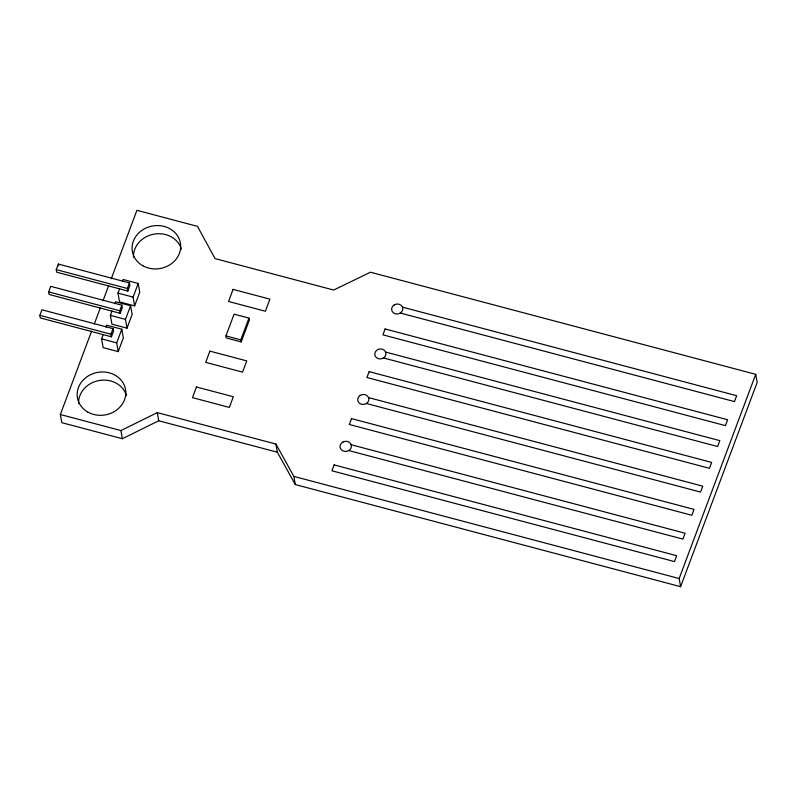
<?xml version="1.0" encoding="UTF-8"?>
<svg xmlns="http://www.w3.org/2000/svg" width="797" height="797" viewBox="0 0 797 797"><rect width="100%" height="100%" fill="white"/><g stroke="black" fill="none" stroke-linecap="round" stroke-linejoin="round"><path stroke-width="1.2" d="M394.117 304.992L395.422 304.374A5.589 4.951 -9.9 0 1 401.837 306.078L402.485 307.214A5.589 4.951 -9.9 0 1 399.456 313.47A5.589 4.951 -9.9 0 1 392.323 311.577A5.589 4.951 -9.9 0 1 394.117 304.992L394.226 304.942M56.258 269.625L58.34 264.066L129.453 282.915L129.901 285.485L127.809 291.044L56.707 272.195L56.258 269.625L127.371 288.474L127.809 291.044M39.85 315.363L41.932 309.804L113.044 328.653L113.493 331.223L111.411 336.782L40.298 317.933L39.85 315.363L110.962 334.212L111.411 336.782M48.647 291.901L50.729 286.342L121.841 305.191L122.29 307.752L120.208 313.311L49.095 294.462L48.647 291.901L119.759 310.75L120.208 313.311M111.261 278.771L136.925 210.318L197.497 226.368L215.051 258.597L333.654 290.038L370.446 272.215L755.725 374.331L757.15 382.49L680.588 586.682L295.298 484.566L277.326 452.218L158.723 420.776L122.359 438.719L61.787 422.669L60.363 414.51L91.685 330.974M94.295 324.02L100.382 307.772M102.992 300.808L108.651 285.724M122.399 281.391L123.117 279.478L138.21 283.473L139.744 292.25L134.623 305.889L119.53 301.894L117.996 293.117L119.59 288.863M105.991 327.129L106.708 325.206L121.802 329.211L123.336 337.988L118.225 351.626L103.122 347.622L101.598 338.845L103.182 334.601M114.788 303.657L115.505 301.744L130.598 305.749L132.133 314.526L127.022 328.165L111.919 324.16L110.394 315.383L111.988 311.139M127.371 288.474L129.453 282.915M110.962 334.212L113.044 328.653M119.759 310.75L121.841 305.191M134.623 305.889L133.099 297.112L138.21 283.473M118.225 351.626L116.691 342.849L121.802 329.211M127.022 328.165L125.488 319.388L130.598 305.749M225.93 335.916L234.089 314.157L248.973 318.103L249.331 320.145L241.172 341.903L226.288 337.958L225.93 335.916L240.814 339.861L241.172 341.903M240.814 339.861L248.973 318.103M680.588 586.682L679.164 578.532L755.725 374.331M360.194 395.461L361.499 394.834A5.589 4.951 -9.9 0 1 367.925 396.537L368.573 397.673A5.589 4.951 -9.9 0 1 365.544 403.93A5.589 4.951 -9.9 0 1 358.411 402.047A5.589 4.951 -9.9 0 1 360.194 395.461L360.304 395.402M60.363 414.51L120.935 430.569L157.298 412.617L275.911 444.059L293.884 476.407L295.298 484.566M402.425 307.114L736.667 395.71L734.455 401.588L400.313 313.022M385.569 352.045L719.821 440.641L717.619 446.519L383.467 357.953M117.996 293.117L133.099 297.112M110.394 315.383L125.488 319.388M368.513 397.583L702.745 486.17L700.543 492.058L366.391 403.481M101.598 338.845L116.691 342.849M351.078 444.696L685.101 533.233L682.899 539.111L348.658 450.524M293.884 476.407L679.164 578.532M275.911 444.059L277.326 452.218M157.298 412.617L158.723 420.776M120.935 430.569L122.359 438.719M58.34 264.066L58.639 265.78M133.498 257.152A24.398 21.609 -9.9 0 1 154.299 234.079A24.398 21.609 -9.9 0 1 181.367 249.182M78.604 403.551A24.398 21.599 -9.9 0 1 99.406 380.478A24.398 21.599 -9.9 0 1 126.474 395.591M196.47 386.983L192.475 397.643L229.317 407.406L233.312 396.747L196.47 386.983M209.92 351.128L205.696 362.376L242.537 372.139L246.761 360.902L209.92 351.128M233.073 289.381L228.54 301.465L265.381 311.238L269.914 299.144L233.073 289.381M334.152 464.91L331.95 470.798L674.471 561.586L676.673 555.698L334.152 464.91M351.517 418.604L349.315 424.482L691.836 515.27L694.038 509.393L351.517 418.604M369.131 371.631L366.919 377.509L709.45 468.307L711.651 462.419L369.131 371.631M385.13 328.962L382.919 334.84L725.449 425.628L727.651 419.75L385.13 328.962M343.198 441.937L341.973 442.714A5.679 5.031 -9.9 0 0 340.15 447.565L340.628 448.791A5.679 5.031 -9.9 0 0 348.219 450.803L349.445 450.026A5.679 5.031 -9.9 0 0 351.268 445.174L350.79 443.949A5.679 5.031 -9.9 0 0 343.198 441.937M378.575 349.315L377.27 349.933A5.579 4.941 -9.9 0 0 375.497 356.518A5.579 4.941 -9.9 0 0 382.61 358.401A5.579 4.941 -9.9 0 0 385.638 352.154L384.991 351.019A5.579 4.941 -9.9 0 0 378.585 349.315M142.872 265.77A24.398 21.609 -9.9 0 0 180.64 247.757A24.398 21.609 -9.9 0 0 145.602 228.211A24.398 21.609 -9.9 0 0 142.872 265.77M87.979 412.169A24.398 21.599 -9.9 0 0 125.747 394.156A24.398 21.599 -9.9 0 0 90.709 374.61A24.398 21.599 -9.9 0 0 87.979 412.169"/></g></svg>
